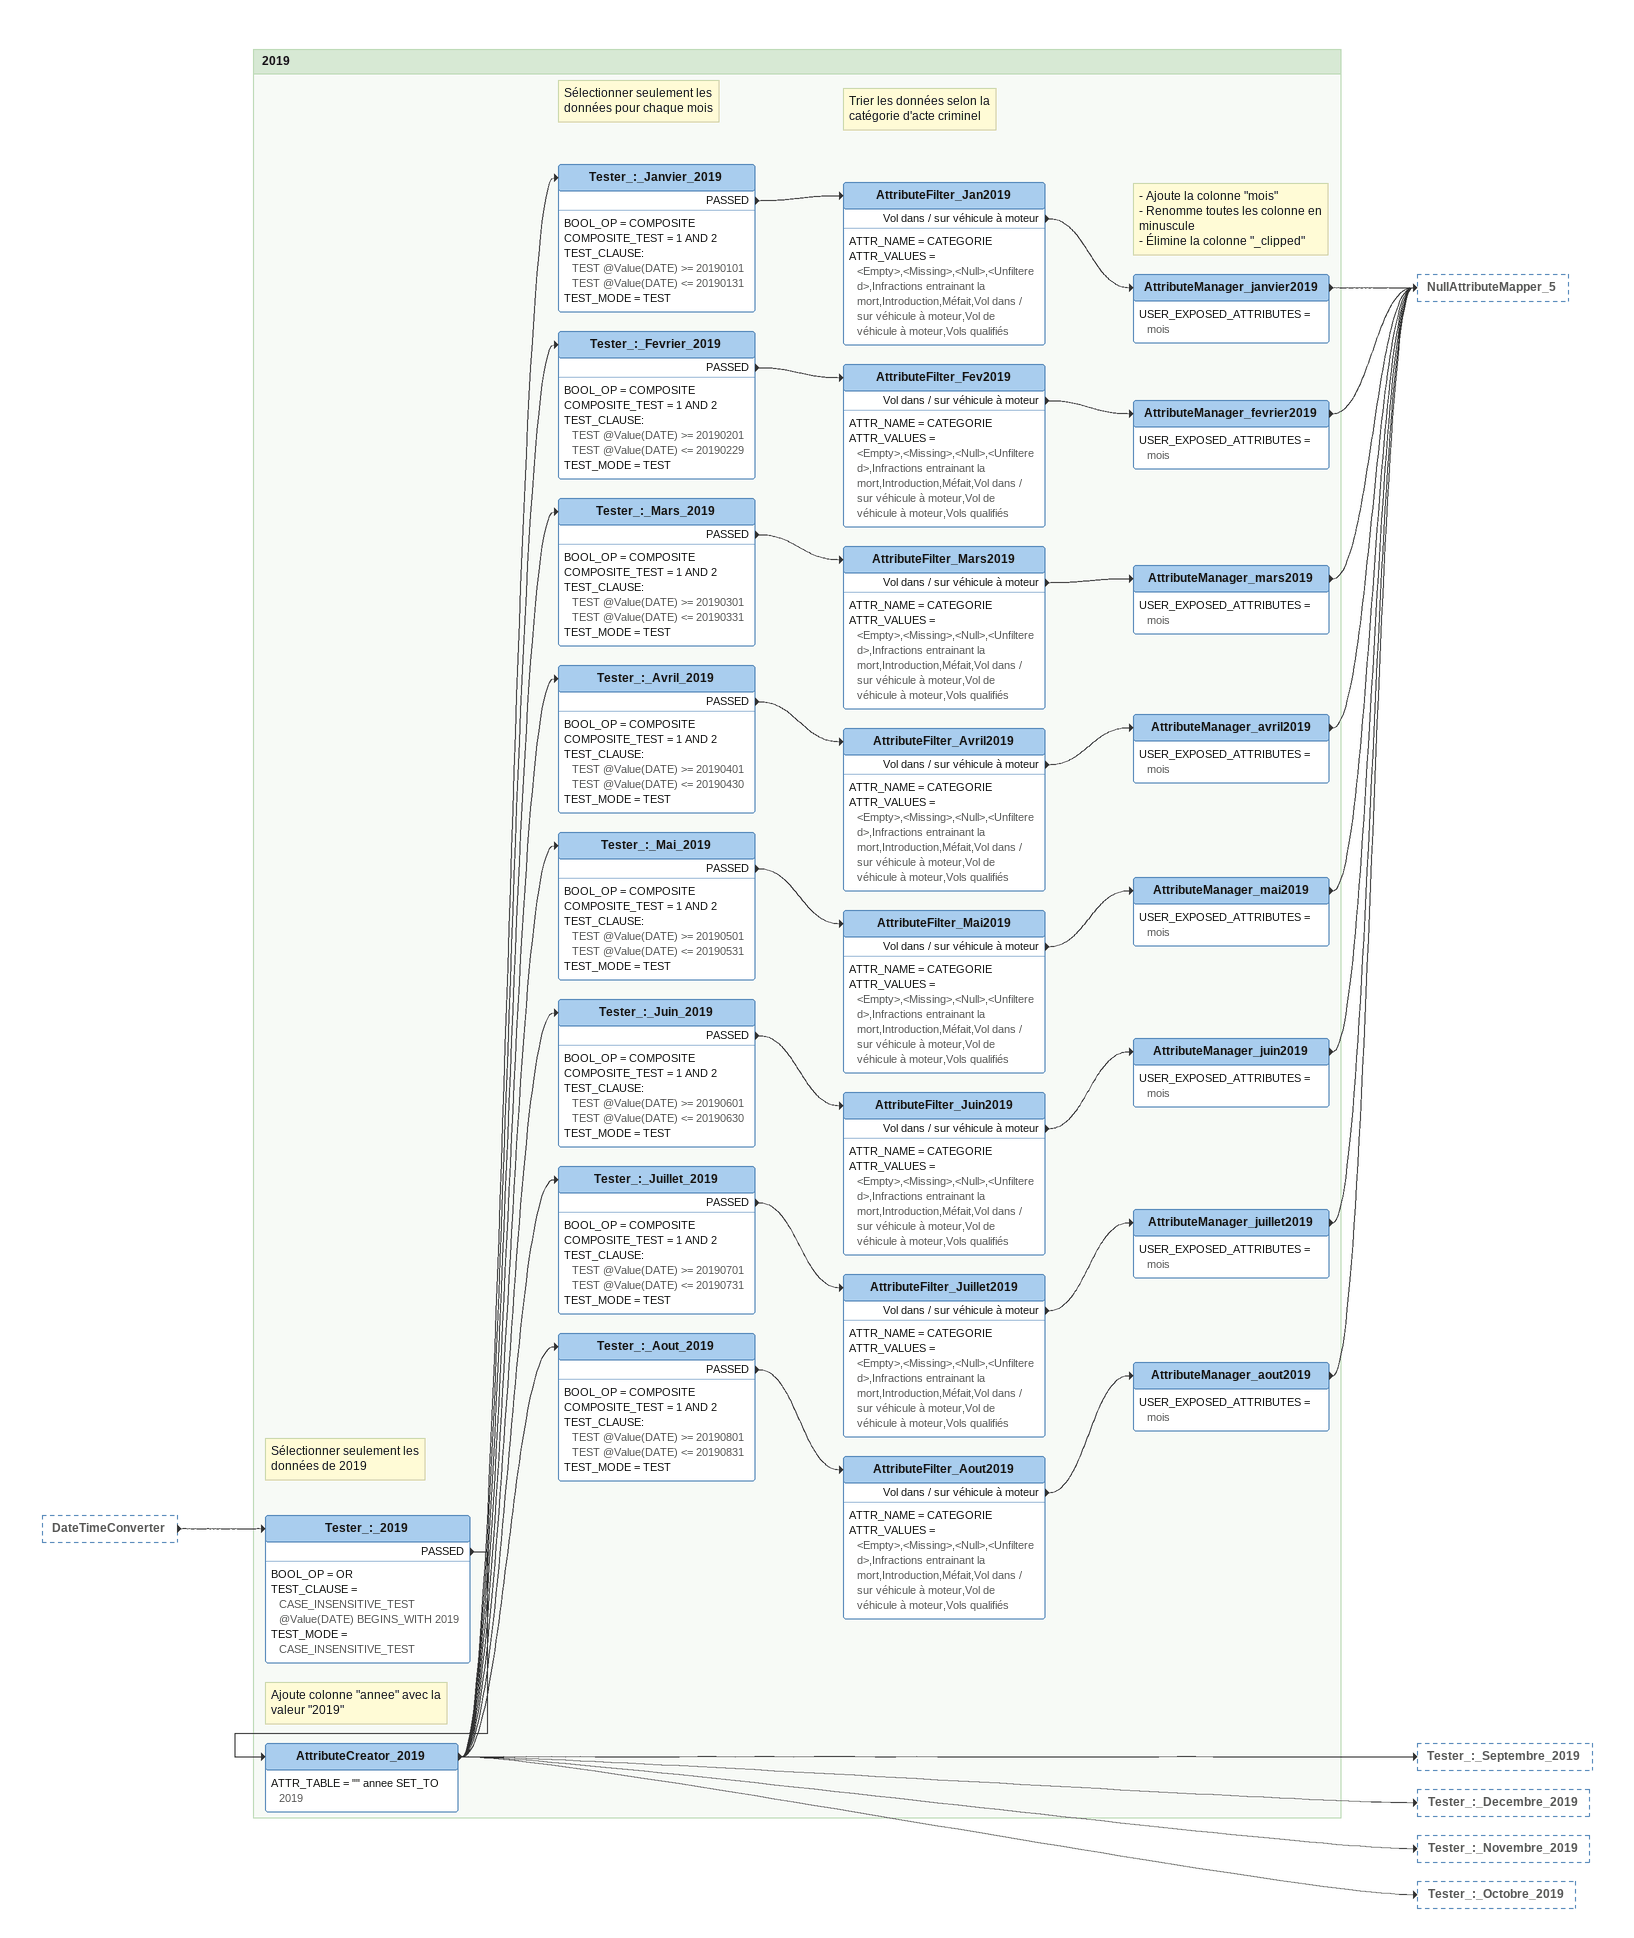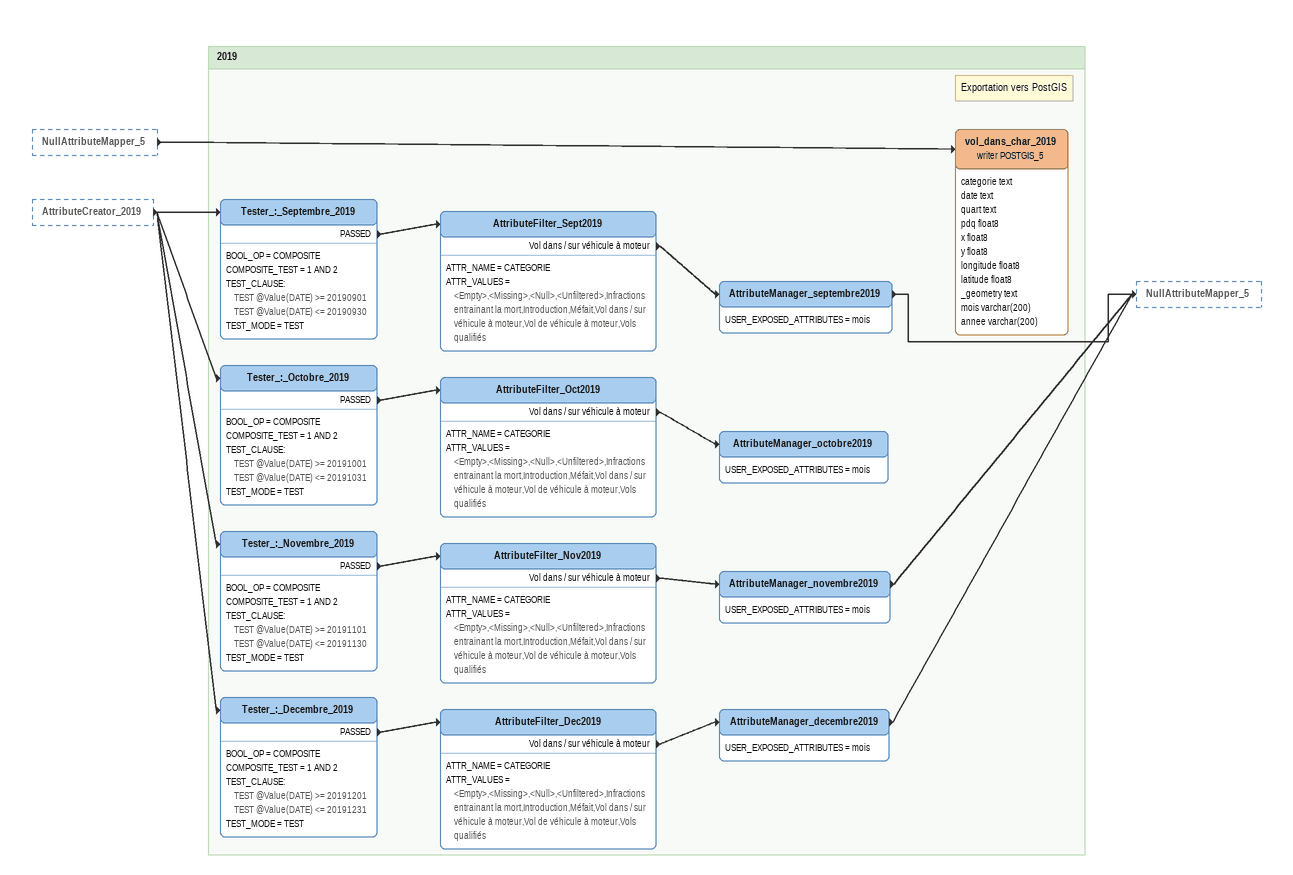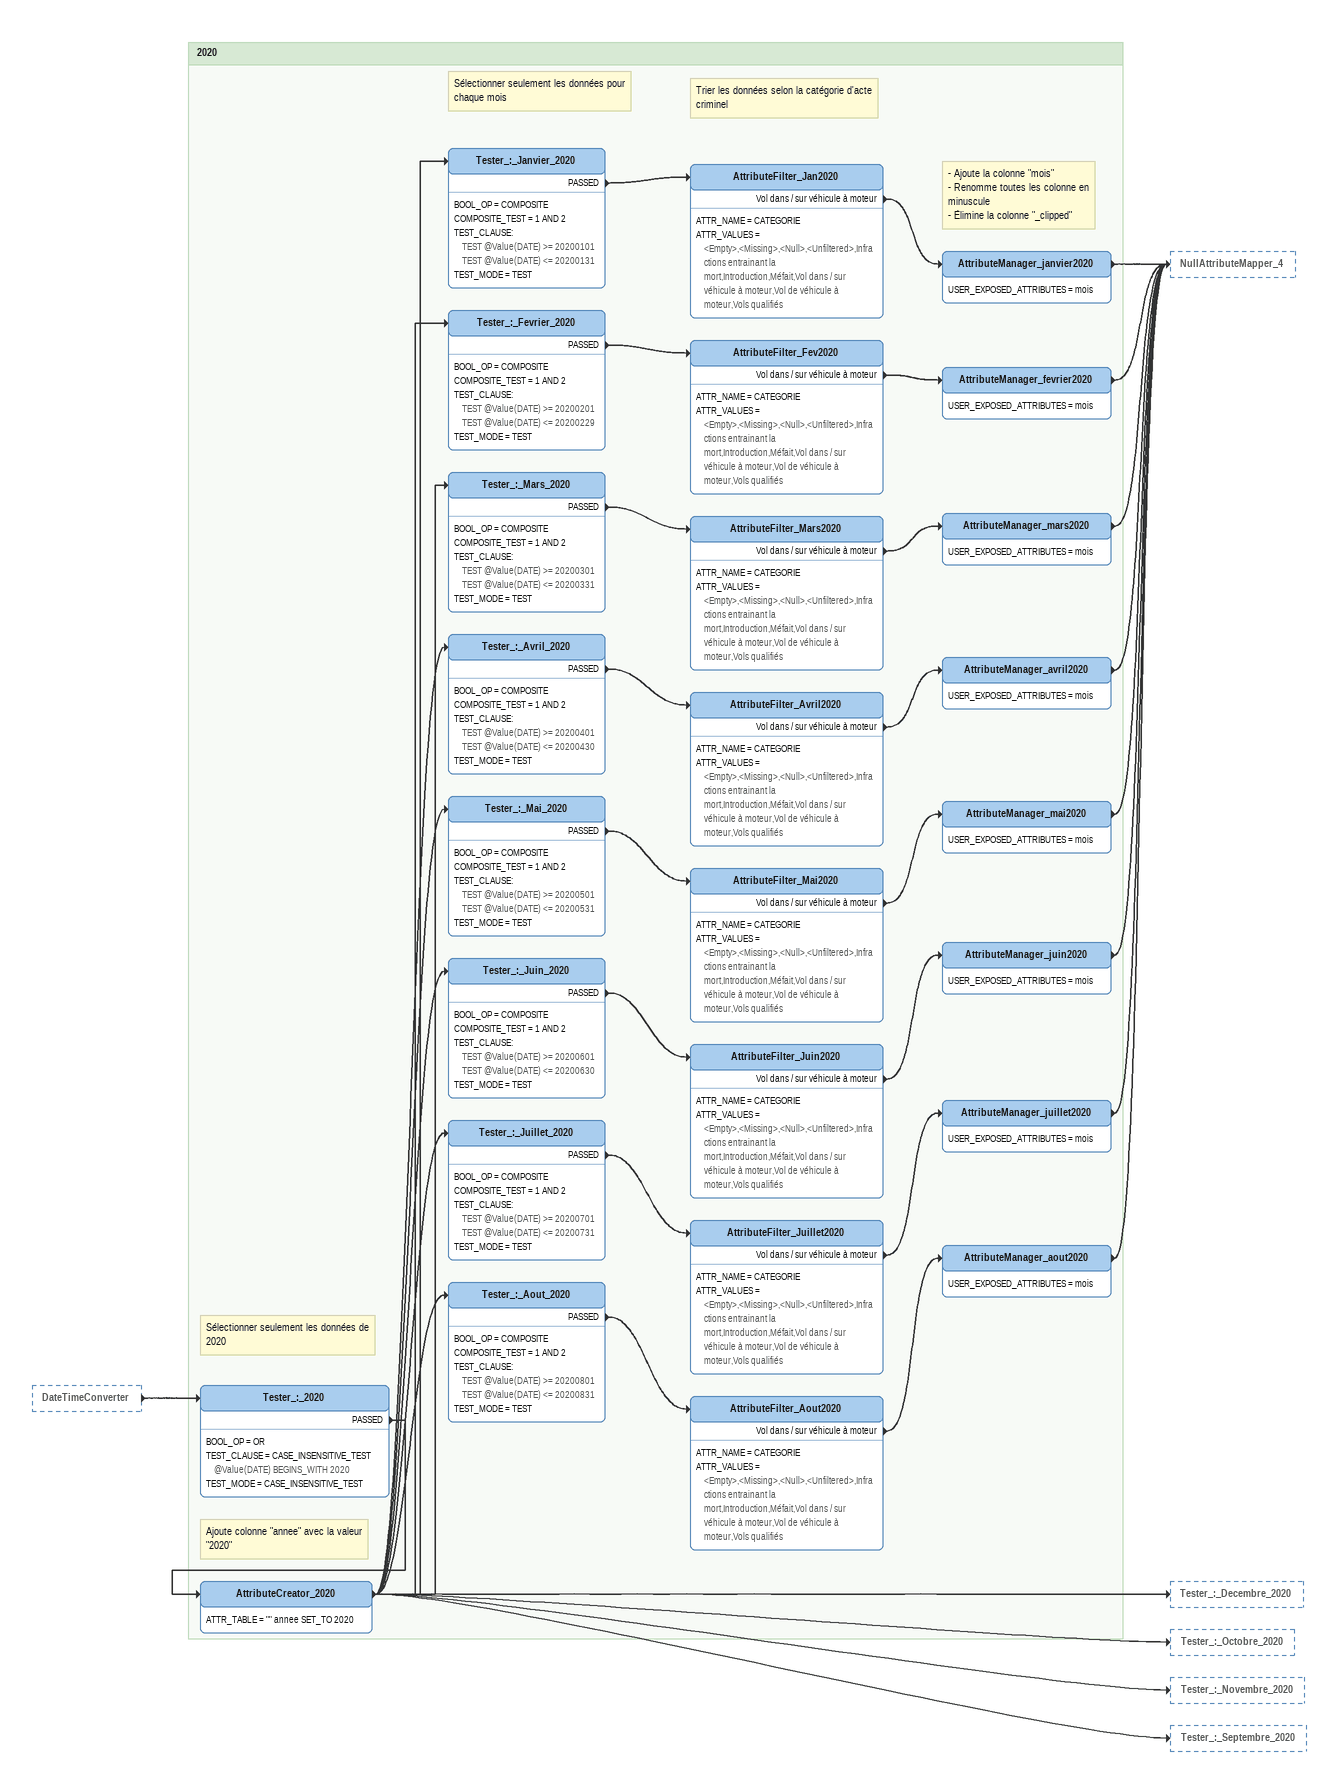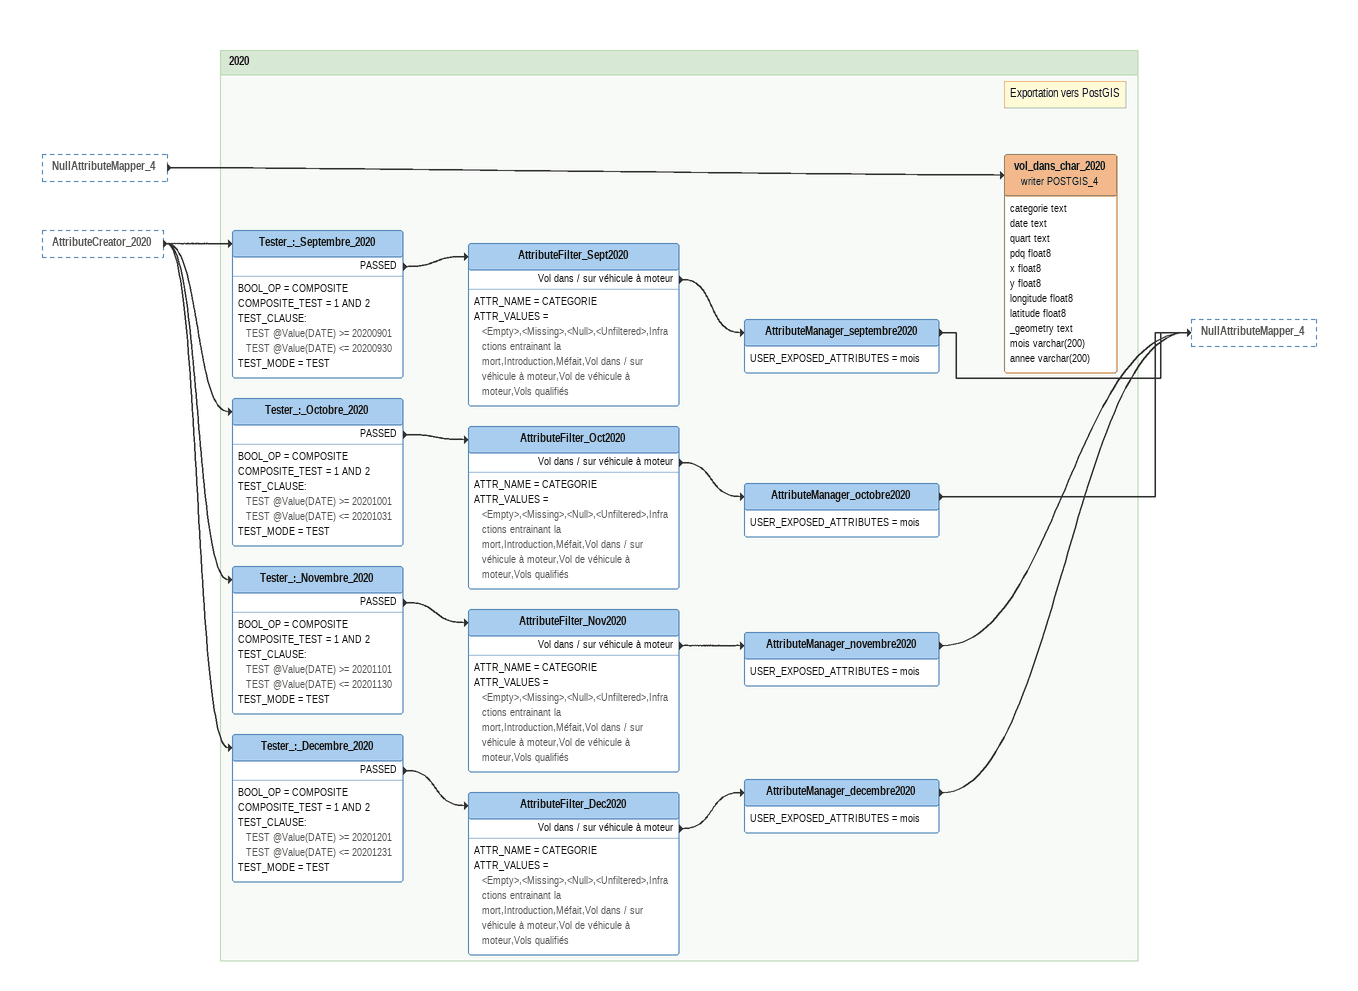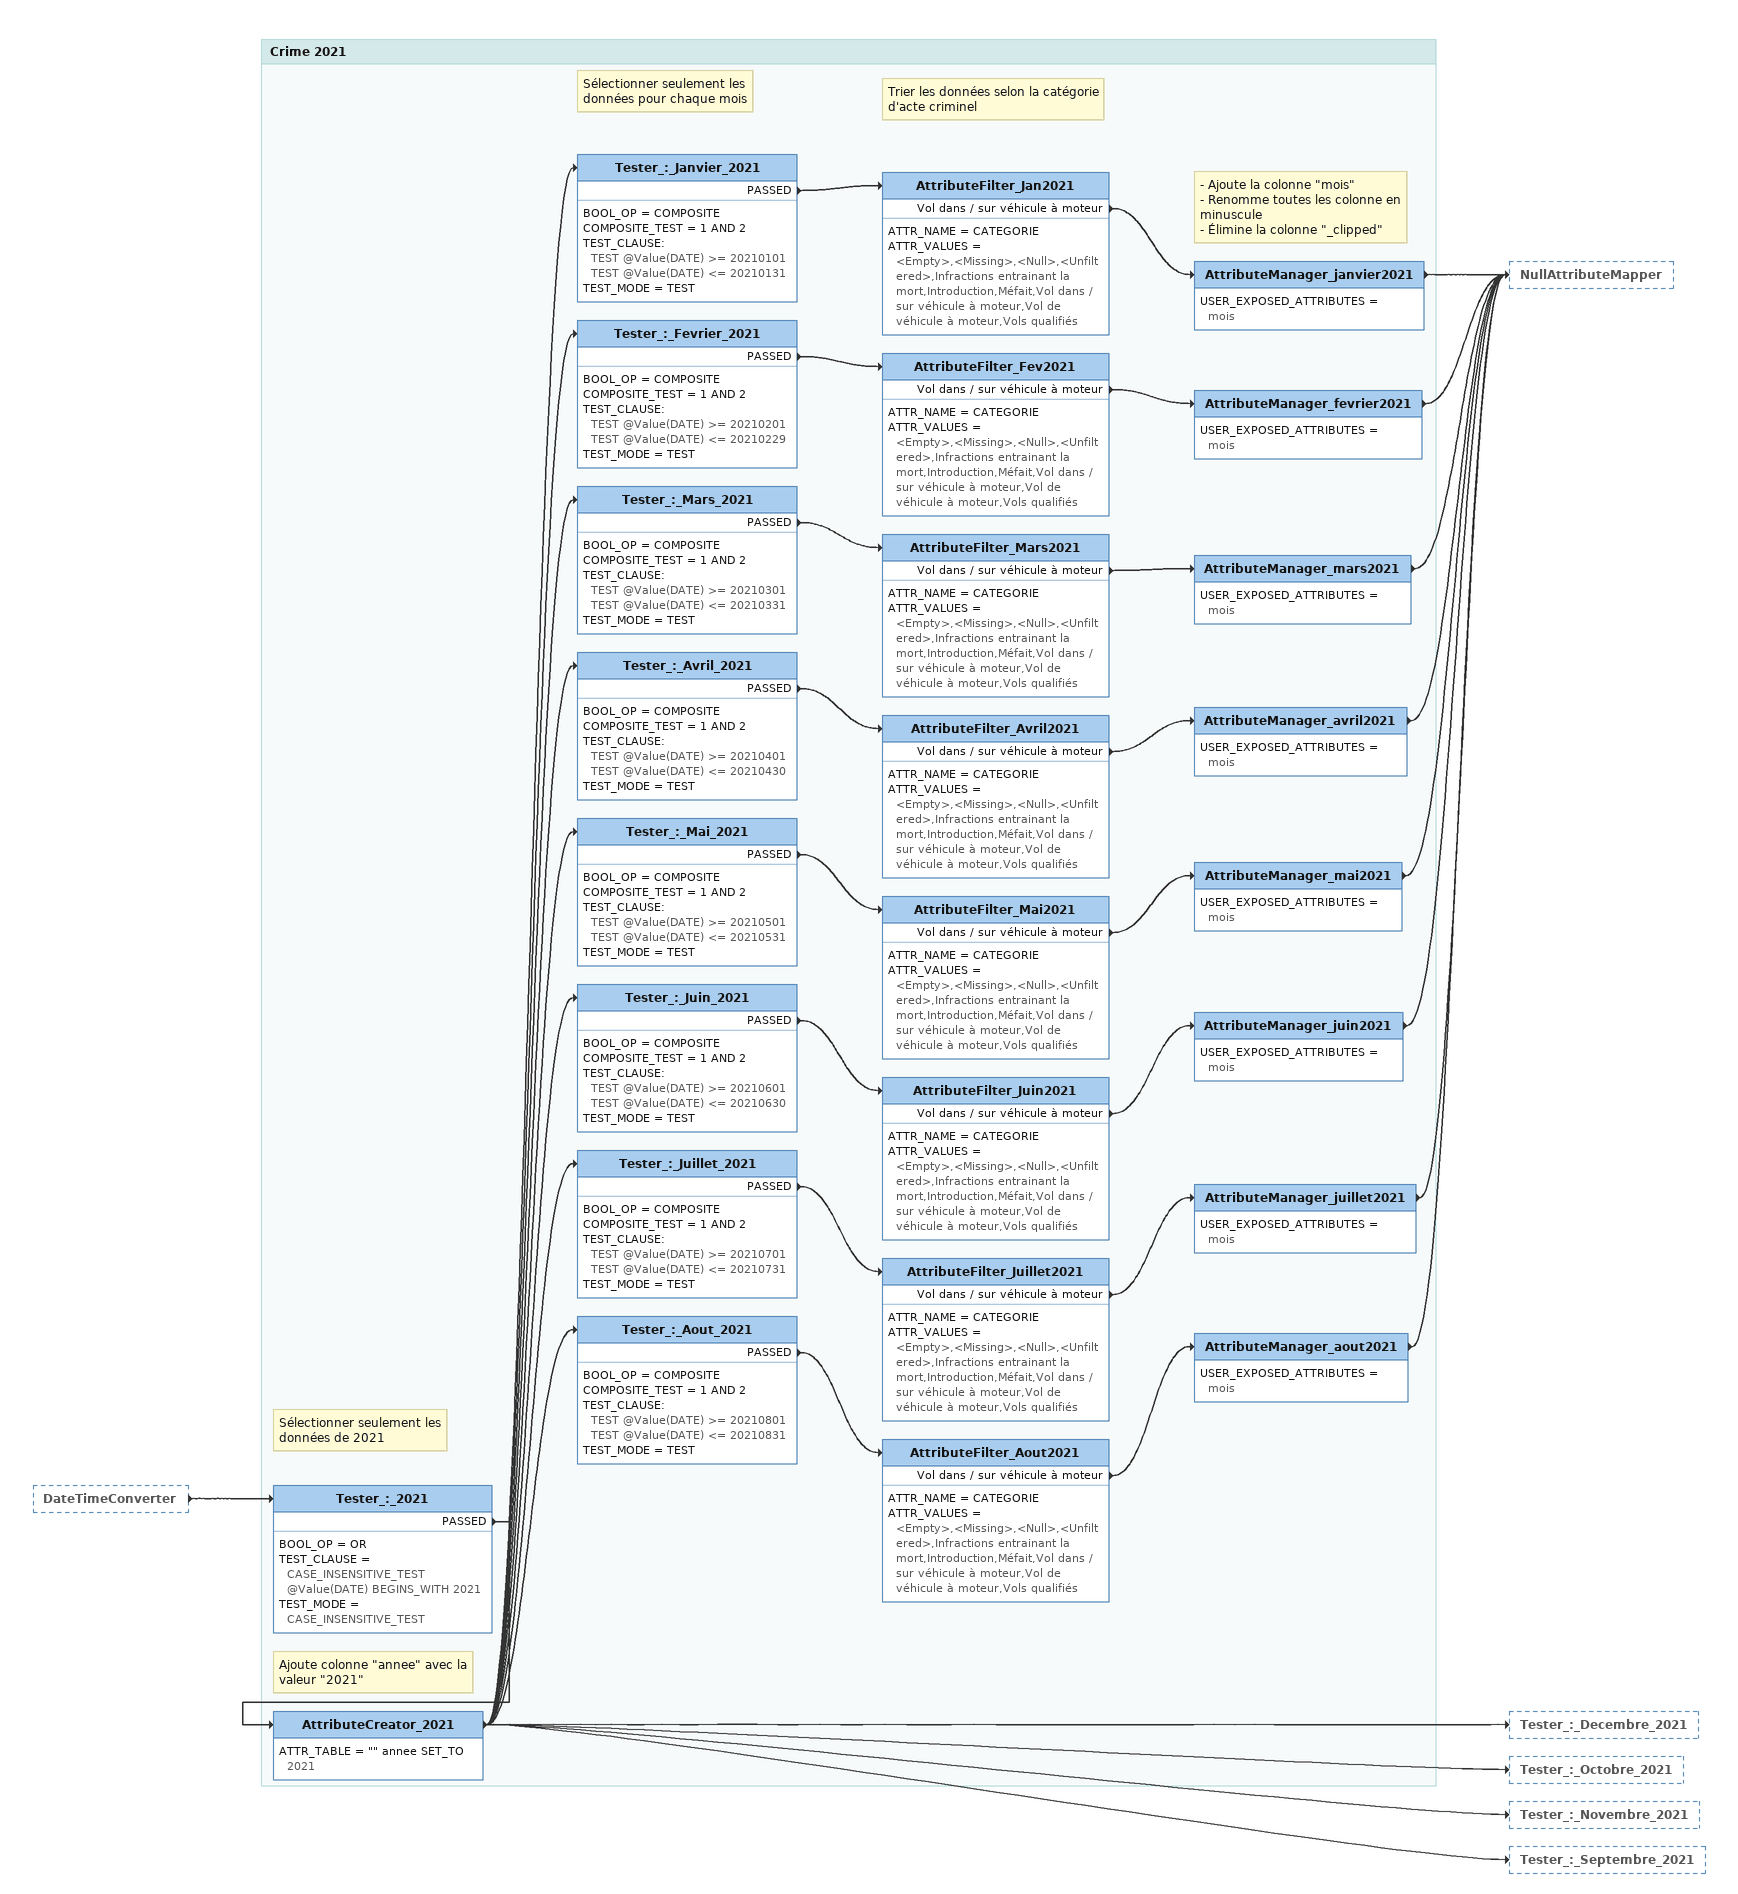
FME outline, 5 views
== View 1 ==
DateTimeConverter [outside]
    -> Tester_:_2019

Bookmark: 2019
Note: Sélectionner seulement les données de 2019
Tester_:_2019
    BOOL_OP = OR
    TEST_CLAUSE = CASE_INSENSITIVE_TEST @Value(DATE) BEGINS_WITH 2019
    TEST_MODE = CASE_INSENSITIVE_TEST
    PASSED -> AttributeCreator_2019
Note: Ajoute colonne "annee" avec la valeur "2019"
AttributeCreator_2019
    ATTR_TABLE = "" annee SET_TO 2019
    -> Tester_:_Septembre_2019
    -> Tester_:_Juin_2019
    -> Tester_:_Avril_2019
    -> Tester_:_Decembre_2019
    -> Tester_:_Novembre_2019
    -> Tester_:_Aout_2019
    -> Tester_:_Mai_2019
    -> Tester_:_Mars_2019
    -> Tester_:_Janvier_2019
    -> Tester_:_Octobre_2019
    -> Tester_:_Juillet_2019
    -> Tester_:_Fevrier_2019
Note: Sélectionner seulement les données pour chaque mois
Tester_:_Janvier_2019
    BOOL_OP = COMPOSITE
    COMPOSITE_TEST = 1 AND 2
    TEST_CLAUSE:
      TEST @Value(DATE) >= 20190101
      TEST @Value(DATE) <= 20190131
    TEST_MODE = TEST
    PASSED -> AttributeFilter_Jan2019
Note: Trier les données selon la catégorie d'acte criminel
AttributeFilter_Jan2019
    ATTR_NAME = CATEGORIE
    ATTR_VALUES = <Empty>,<Missing>,<Null>,<Unfiltered>,Infractions entrainant la mort,Introduction,Méfait,Vol dans / sur véhicule à moteur,Vol de véhicule à moteur,Vols qualifiés
    Vol dans / sur véhicule à moteur -> AttributeManager_janvier2019
Note: - Ajoute la colonne "mois" / - Renomme toutes les colonne en minuscule / - Élimine la colonne "_clipped"
AttributeManager_janvier2019
    USER_EXPOSED_ATTRIBUTES = mois
    -> NullAttributeMapper_5
Tester_:_Fevrier_2019
    BOOL_OP = COMPOSITE
    COMPOSITE_TEST = 1 AND 2
    TEST_CLAUSE:
      TEST @Value(DATE) >= 20190201
      TEST @Value(DATE) <= 20190229
    TEST_MODE = TEST
    PASSED -> AttributeFilter_Fev2019
AttributeFilter_Fev2019
    ATTR_NAME = CATEGORIE
    ATTR_VALUES = <Empty>,<Missing>,<Null>,<Unfiltered>,Infractions entrainant la mort,Introduction,Méfait,Vol dans / sur véhicule à moteur,Vol de véhicule à moteur,Vols qualifiés
    Vol dans / sur véhicule à moteur -> AttributeManager_fevrier2019
AttributeManager_fevrier2019
    USER_EXPOSED_ATTRIBUTES = mois
    -> NullAttributeMapper_5
Tester_:_Mars_2019
    BOOL_OP = COMPOSITE
    COMPOSITE_TEST = 1 AND 2
    TEST_CLAUSE:
      TEST @Value(DATE) >= 20190301
      TEST @Value(DATE) <= 20190331
    TEST_MODE = TEST
    PASSED -> AttributeFilter_Mars2019
AttributeFilter_Mars2019
    ATTR_NAME = CATEGORIE
    ATTR_VALUES = <Empty>,<Missing>,<Null>,<Unfiltered>,Infractions entrainant la mort,Introduction,Méfait,Vol dans / sur véhicule à moteur,Vol de véhicule à moteur,Vols qualifiés
    Vol dans / sur véhicule à moteur -> AttributeManager_mars2019
AttributeManager_mars2019
    USER_EXPOSED_ATTRIBUTES = mois
    -> NullAttributeMapper_5
Tester_:_Avril_2019
    BOOL_OP = COMPOSITE
    COMPOSITE_TEST = 1 AND 2
    TEST_CLAUSE:
      TEST @Value(DATE) >= 20190401
      TEST @Value(DATE) <= 20190430
    TEST_MODE = TEST
    PASSED -> AttributeFilter_Avril2019
AttributeFilter_Avril2019
    ATTR_NAME = CATEGORIE
    ATTR_VALUES = <Empty>,<Missing>,<Null>,<Unfiltered>,Infractions entrainant la mort,Introduction,Méfait,Vol dans / sur véhicule à moteur,Vol de véhicule à moteur,Vols qualifiés
    Vol dans / sur véhicule à moteur -> AttributeManager_avril2019
AttributeManager_avril2019
    USER_EXPOSED_ATTRIBUTES = mois
    -> NullAttributeMapper_5
Tester_:_Mai_2019
    BOOL_OP = COMPOSITE
    COMPOSITE_TEST = 1 AND 2
    TEST_CLAUSE:
      TEST @Value(DATE) >= 20190501
      TEST @Value(DATE) <= 20190531
    TEST_MODE = TEST
    PASSED -> AttributeFilter_Mai2019
AttributeFilter_Mai2019
    ATTR_NAME = CATEGORIE
    ATTR_VALUES = <Empty>,<Missing>,<Null>,<Unfiltered>,Infractions entrainant la mort,Introduction,Méfait,Vol dans / sur véhicule à moteur,Vol de véhicule à moteur,Vols qualifiés
    Vol dans / sur véhicule à moteur -> AttributeManager_mai2019
AttributeManager_mai2019
    USER_EXPOSED_ATTRIBUTES = mois
    -> NullAttributeMapper_5
Tester_:_Juin_2019
    BOOL_OP = COMPOSITE
    COMPOSITE_TEST = 1 AND 2
    TEST_CLAUSE:
      TEST @Value(DATE) >= 20190601
      TEST @Value(DATE) <= 20190630
    TEST_MODE = TEST
    PASSED -> AttributeFilter_Juin2019
AttributeFilter_Juin2019
    ATTR_NAME = CATEGORIE
    ATTR_VALUES = <Empty>,<Missing>,<Null>,<Unfiltered>,Infractions entrainant la mort,Introduction,Méfait,Vol dans / sur véhicule à moteur,Vol de véhicule à moteur,Vols qualifiés
    Vol dans / sur véhicule à moteur -> AttributeManager_juin2019
AttributeManager_juin2019
    USER_EXPOSED_ATTRIBUTES = mois
    -> NullAttributeMapper_5
Tester_:_Juillet_2019
    BOOL_OP = COMPOSITE
    COMPOSITE_TEST = 1 AND 2
    TEST_CLAUSE:
      TEST @Value(DATE) >= 20190701
      TEST @Value(DATE) <= 20190731
    TEST_MODE = TEST
    PASSED -> AttributeFilter_Juillet2019
AttributeFilter_Juillet2019
    ATTR_NAME = CATEGORIE
    ATTR_VALUES = <Empty>,<Missing>,<Null>,<Unfiltered>,Infractions entrainant la mort,Introduction,Méfait,Vol dans / sur véhicule à moteur,Vol de véhicule à moteur,Vols qualifiés
    Vol dans / sur véhicule à moteur -> AttributeManager_juillet2019
AttributeManager_juillet2019
    USER_EXPOSED_ATTRIBUTES = mois
    -> NullAttributeMapper_5
Tester_:_Aout_2019
    BOOL_OP = COMPOSITE
    COMPOSITE_TEST = 1 AND 2
    TEST_CLAUSE:
      TEST @Value(DATE) >= 20190801
      TEST @Value(DATE) <= 20190831
    TEST_MODE = TEST
    PASSED -> AttributeFilter_Aout2019
AttributeFilter_Aout2019
    ATTR_NAME = CATEGORIE
    ATTR_VALUES = <Empty>,<Missing>,<Null>,<Unfiltered>,Infractions entrainant la mort,Introduction,Méfait,Vol dans / sur véhicule à moteur,Vol de véhicule à moteur,Vols qualifiés
    Vol dans / sur véhicule à moteur -> AttributeManager_aout2019
AttributeManager_aout2019
    USER_EXPOSED_ATTRIBUTES = mois
    -> NullAttributeMapper_5

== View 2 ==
NullAttributeMapper_5 [outside]
    -> vol_dans_char_2019 (writer POSTGIS_5)
AttributeCreator_2019 [outside]
    -> Tester_:_Septembre_2019
    -> Tester_:_Decembre_2019
    -> Tester_:_Novembre_2019
    -> Tester_:_Octobre_2019

Bookmark: 2019
Tester_:_Septembre_2019
    BOOL_OP = COMPOSITE
    COMPOSITE_TEST = 1 AND 2
    TEST_CLAUSE:
      TEST @Value(DATE) >= 20190901
      TEST @Value(DATE) <= 20190930
    TEST_MODE = TEST
    PASSED -> AttributeFilter_Sept2019
AttributeFilter_Sept2019
    ATTR_NAME = CATEGORIE
    ATTR_VALUES = <Empty>,<Missing>,<Null>,<Unfiltered>,Infractions entrainant la mort,Introduction,Méfait,Vol dans / sur véhicule à moteur,Vol de véhicule à moteur,Vols qualifiés
    Vol dans / sur véhicule à moteur -> AttributeManager_septembre2019
AttributeManager_septembre2019
    USER_EXPOSED_ATTRIBUTES = mois
    -> NullAttributeMapper_5
Tester_:_Octobre_2019
    BOOL_OP = COMPOSITE
    COMPOSITE_TEST = 1 AND 2
    TEST_CLAUSE:
      TEST @Value(DATE) >= 20191001
      TEST @Value(DATE) <= 20191031
    TEST_MODE = TEST
    PASSED -> AttributeFilter_Oct2019
AttributeFilter_Oct2019
    ATTR_NAME = CATEGORIE
    ATTR_VALUES = <Empty>,<Missing>,<Null>,<Unfiltered>,Infractions entrainant la mort,Introduction,Méfait,Vol dans / sur véhicule à moteur,Vol de véhicule à moteur,Vols qualifiés
    Vol dans / sur véhicule à moteur -> AttributeManager_octobre2019
AttributeManager_octobre2019
    USER_EXPOSED_ATTRIBUTES = mois
Tester_:_Novembre_2019
    BOOL_OP = COMPOSITE
    COMPOSITE_TEST = 1 AND 2
    TEST_CLAUSE:
      TEST @Value(DATE) >= 20191101
      TEST @Value(DATE) <= 20191130
    TEST_MODE = TEST
    PASSED -> AttributeFilter_Nov2019
AttributeFilter_Nov2019
    ATTR_NAME = CATEGORIE
    ATTR_VALUES = <Empty>,<Missing>,<Null>,<Unfiltered>,Infractions entrainant la mort,Introduction,Méfait,Vol dans / sur véhicule à moteur,Vol de véhicule à moteur,Vols qualifiés
    Vol dans / sur véhicule à moteur -> AttributeManager_novembre2019
AttributeManager_novembre2019
    USER_EXPOSED_ATTRIBUTES = mois
    -> NullAttributeMapper_5
Tester_:_Decembre_2019
    BOOL_OP = COMPOSITE
    COMPOSITE_TEST = 1 AND 2
    TEST_CLAUSE:
      TEST @Value(DATE) >= 20191201
      TEST @Value(DATE) <= 20191231
    TEST_MODE = TEST
    PASSED -> AttributeFilter_Dec2019
AttributeFilter_Dec2019
    ATTR_NAME = CATEGORIE
    ATTR_VALUES = <Empty>,<Missing>,<Null>,<Unfiltered>,Infractions entrainant la mort,Introduction,Méfait,Vol dans / sur véhicule à moteur,Vol de véhicule à moteur,Vols qualifiés
    Vol dans / sur véhicule à moteur -> AttributeManager_decembre2019
AttributeManager_decembre2019
    USER_EXPOSED_ATTRIBUTES = mois
    -> NullAttributeMapper_5
Note: Exportation vers PostGIS
vol_dans_char_2019 (writer POSTGIS_5)
    attributes: categorie text, date text, quart text, pdq float8, x float8, y float8, longitude float8, latitude float8, _geometry text, mois varchar(200), annee varchar(200)

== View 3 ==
DateTimeConverter [outside]
    -> Tester_:_2020

Bookmark: 2020
Note: Sélectionner seulement les données de 2020
Tester_:_2020
    BOOL_OP = OR
    TEST_CLAUSE = CASE_INSENSITIVE_TEST @Value(DATE) BEGINS_WITH 2020
    TEST_MODE = CASE_INSENSITIVE_TEST
    PASSED -> AttributeCreator_2020
Note: Ajoute colonne "annee" avec la valeur "2020"
AttributeCreator_2020
    ATTR_TABLE = "" annee SET_TO 2020
    -> Tester_:_Decembre_2020
    -> Tester_:_Octobre_2020
    -> Tester_:_Juillet_2020
    -> Tester_:_Fevrier_2020
    -> Tester_:_Mai_2020
    -> Tester_:_Mars_2020
    -> Tester_:_Janvier_2020
    -> Tester_:_Novembre_2020
    -> Tester_:_Juin_2020
    -> Tester_:_Septembre_2020
    -> Tester_:_Aout_2020
    -> Tester_:_Avril_2020
Note: Sélectionner seulement les données pour chaque mois
Tester_:_Janvier_2020
    BOOL_OP = COMPOSITE
    COMPOSITE_TEST = 1 AND 2
    TEST_CLAUSE:
      TEST @Value(DATE) >= 20200101
      TEST @Value(DATE) <= 20200131
    TEST_MODE = TEST
    PASSED -> AttributeFilter_Jan2020
Note: Trier les données selon la catégorie d'acte criminel
AttributeFilter_Jan2020
    ATTR_NAME = CATEGORIE
    ATTR_VALUES = <Empty>,<Missing>,<Null>,<Unfiltered>,Infractions entrainant la mort,Introduction,Méfait,Vol dans / sur véhicule à moteur,Vol de véhicule à moteur,Vols qualifiés
    Vol dans / sur véhicule à moteur -> AttributeManager_janvier2020
Note: - Ajoute la colonne "mois" / - Renomme toutes les colonne en minuscule / - Élimine la colonne "_clipped"
AttributeManager_janvier2020
    USER_EXPOSED_ATTRIBUTES = mois
    -> NullAttributeMapper_4
Tester_:_Fevrier_2020
    BOOL_OP = COMPOSITE
    COMPOSITE_TEST = 1 AND 2
    TEST_CLAUSE:
      TEST @Value(DATE) >= 20200201
      TEST @Value(DATE) <= 20200229
    TEST_MODE = TEST
    PASSED -> AttributeFilter_Fev2020
AttributeFilter_Fev2020
    ATTR_NAME = CATEGORIE
    ATTR_VALUES = <Empty>,<Missing>,<Null>,<Unfiltered>,Infractions entrainant la mort,Introduction,Méfait,Vol dans / sur véhicule à moteur,Vol de véhicule à moteur,Vols qualifiés
    Vol dans / sur véhicule à moteur -> AttributeManager_fevrier2020
AttributeManager_fevrier2020
    USER_EXPOSED_ATTRIBUTES = mois
    -> NullAttributeMapper_4
Tester_:_Mars_2020
    BOOL_OP = COMPOSITE
    COMPOSITE_TEST = 1 AND 2
    TEST_CLAUSE:
      TEST @Value(DATE) >= 20200301
      TEST @Value(DATE) <= 20200331
    TEST_MODE = TEST
    PASSED -> AttributeFilter_Mars2020
AttributeFilter_Mars2020
    ATTR_NAME = CATEGORIE
    ATTR_VALUES = <Empty>,<Missing>,<Null>,<Unfiltered>,Infractions entrainant la mort,Introduction,Méfait,Vol dans / sur véhicule à moteur,Vol de véhicule à moteur,Vols qualifiés
    Vol dans / sur véhicule à moteur -> AttributeManager_mars2020
AttributeManager_mars2020
    USER_EXPOSED_ATTRIBUTES = mois
    -> NullAttributeMapper_4
Tester_:_Avril_2020
    BOOL_OP = COMPOSITE
    COMPOSITE_TEST = 1 AND 2
    TEST_CLAUSE:
      TEST @Value(DATE) >= 20200401
      TEST @Value(DATE) <= 20200430
    TEST_MODE = TEST
    PASSED -> AttributeFilter_Avril2020
AttributeFilter_Avril2020
    ATTR_NAME = CATEGORIE
    ATTR_VALUES = <Empty>,<Missing>,<Null>,<Unfiltered>,Infractions entrainant la mort,Introduction,Méfait,Vol dans / sur véhicule à moteur,Vol de véhicule à moteur,Vols qualifiés
    Vol dans / sur véhicule à moteur -> AttributeManager_avril2020
AttributeManager_avril2020
    USER_EXPOSED_ATTRIBUTES = mois
    -> NullAttributeMapper_4
Tester_:_Mai_2020
    BOOL_OP = COMPOSITE
    COMPOSITE_TEST = 1 AND 2
    TEST_CLAUSE:
      TEST @Value(DATE) >= 20200501
      TEST @Value(DATE) <= 20200531
    TEST_MODE = TEST
    PASSED -> AttributeFilter_Mai2020
AttributeFilter_Mai2020
    ATTR_NAME = CATEGORIE
    ATTR_VALUES = <Empty>,<Missing>,<Null>,<Unfiltered>,Infractions entrainant la mort,Introduction,Méfait,Vol dans / sur véhicule à moteur,Vol de véhicule à moteur,Vols qualifiés
    Vol dans / sur véhicule à moteur -> AttributeManager_mai2020
AttributeManager_mai2020
    USER_EXPOSED_ATTRIBUTES = mois
    -> NullAttributeMapper_4
Tester_:_Juin_2020
    BOOL_OP = COMPOSITE
    COMPOSITE_TEST = 1 AND 2
    TEST_CLAUSE:
      TEST @Value(DATE) >= 20200601
      TEST @Value(DATE) <= 20200630
    TEST_MODE = TEST
    PASSED -> AttributeFilter_Juin2020
AttributeFilter_Juin2020
    ATTR_NAME = CATEGORIE
    ATTR_VALUES = <Empty>,<Missing>,<Null>,<Unfiltered>,Infractions entrainant la mort,Introduction,Méfait,Vol dans / sur véhicule à moteur,Vol de véhicule à moteur,Vols qualifiés
    Vol dans / sur véhicule à moteur -> AttributeManager_juin2020
AttributeManager_juin2020
    USER_EXPOSED_ATTRIBUTES = mois
    -> NullAttributeMapper_4
Tester_:_Juillet_2020
    BOOL_OP = COMPOSITE
    COMPOSITE_TEST = 1 AND 2
    TEST_CLAUSE:
      TEST @Value(DATE) >= 20200701
      TEST @Value(DATE) <= 20200731
    TEST_MODE = TEST
    PASSED -> AttributeFilter_Juillet2020
AttributeFilter_Juillet2020
    ATTR_NAME = CATEGORIE
    ATTR_VALUES = <Empty>,<Missing>,<Null>,<Unfiltered>,Infractions entrainant la mort,Introduction,Méfait,Vol dans / sur véhicule à moteur,Vol de véhicule à moteur,Vols qualifiés
    Vol dans / sur véhicule à moteur -> AttributeManager_juillet2020
AttributeManager_juillet2020
    USER_EXPOSED_ATTRIBUTES = mois
    -> NullAttributeMapper_4
Tester_:_Aout_2020
    BOOL_OP = COMPOSITE
    COMPOSITE_TEST = 1 AND 2
    TEST_CLAUSE:
      TEST @Value(DATE) >= 20200801
      TEST @Value(DATE) <= 20200831
    TEST_MODE = TEST
    PASSED -> AttributeFilter_Aout2020
AttributeFilter_Aout2020
    ATTR_NAME = CATEGORIE
    ATTR_VALUES = <Empty>,<Missing>,<Null>,<Unfiltered>,Infractions entrainant la mort,Introduction,Méfait,Vol dans / sur véhicule à moteur,Vol de véhicule à moteur,Vols qualifiés
    Vol dans / sur véhicule à moteur -> AttributeManager_aout2020
AttributeManager_aout2020
    USER_EXPOSED_ATTRIBUTES = mois
    -> NullAttributeMapper_4

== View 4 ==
NullAttributeMapper_4 [outside]
    -> vol_dans_char_2020 (writer POSTGIS_4)
AttributeCreator_2020 [outside]
    -> Tester_:_Decembre_2020
    -> Tester_:_Octobre_2020
    -> Tester_:_Novembre_2020
    -> Tester_:_Septembre_2020

Bookmark: 2020
Tester_:_Septembre_2020
    BOOL_OP = COMPOSITE
    COMPOSITE_TEST = 1 AND 2
    TEST_CLAUSE:
      TEST @Value(DATE) >= 20200901
      TEST @Value(DATE) <= 20200930
    TEST_MODE = TEST
    PASSED -> AttributeFilter_Sept2020
AttributeFilter_Sept2020
    ATTR_NAME = CATEGORIE
    ATTR_VALUES = <Empty>,<Missing>,<Null>,<Unfiltered>,Infractions entrainant la mort,Introduction,Méfait,Vol dans / sur véhicule à moteur,Vol de véhicule à moteur,Vols qualifiés
    Vol dans / sur véhicule à moteur -> AttributeManager_septembre2020
AttributeManager_septembre2020
    USER_EXPOSED_ATTRIBUTES = mois
    -> NullAttributeMapper_4
Tester_:_Octobre_2020
    BOOL_OP = COMPOSITE
    COMPOSITE_TEST = 1 AND 2
    TEST_CLAUSE:
      TEST @Value(DATE) >= 20201001
      TEST @Value(DATE) <= 20201031
    TEST_MODE = TEST
    PASSED -> AttributeFilter_Oct2020
AttributeFilter_Oct2020
    ATTR_NAME = CATEGORIE
    ATTR_VALUES = <Empty>,<Missing>,<Null>,<Unfiltered>,Infractions entrainant la mort,Introduction,Méfait,Vol dans / sur véhicule à moteur,Vol de véhicule à moteur,Vols qualifiés
    Vol dans / sur véhicule à moteur -> AttributeManager_octobre2020
AttributeManager_octobre2020
    USER_EXPOSED_ATTRIBUTES = mois
    -> NullAttributeMapper_4
Tester_:_Novembre_2020
    BOOL_OP = COMPOSITE
    COMPOSITE_TEST = 1 AND 2
    TEST_CLAUSE:
      TEST @Value(DATE) >= 20201101
      TEST @Value(DATE) <= 20201130
    TEST_MODE = TEST
    PASSED -> AttributeFilter_Nov2020
AttributeFilter_Nov2020
    ATTR_NAME = CATEGORIE
    ATTR_VALUES = <Empty>,<Missing>,<Null>,<Unfiltered>,Infractions entrainant la mort,Introduction,Méfait,Vol dans / sur véhicule à moteur,Vol de véhicule à moteur,Vols qualifiés
    Vol dans / sur véhicule à moteur -> AttributeManager_novembre2020
AttributeManager_novembre2020
    USER_EXPOSED_ATTRIBUTES = mois
    -> NullAttributeMapper_4
Tester_:_Decembre_2020
    BOOL_OP = COMPOSITE
    COMPOSITE_TEST = 1 AND 2
    TEST_CLAUSE:
      TEST @Value(DATE) >= 20201201
      TEST @Value(DATE) <= 20201231
    TEST_MODE = TEST
    PASSED -> AttributeFilter_Dec2020
AttributeFilter_Dec2020
    ATTR_NAME = CATEGORIE
    ATTR_VALUES = <Empty>,<Missing>,<Null>,<Unfiltered>,Infractions entrainant la mort,Introduction,Méfait,Vol dans / sur véhicule à moteur,Vol de véhicule à moteur,Vols qualifiés
    Vol dans / sur véhicule à moteur -> AttributeManager_decembre2020
AttributeManager_decembre2020
    USER_EXPOSED_ATTRIBUTES = mois
    -> NullAttributeMapper_4
Note: Exportation vers PostGIS
vol_dans_char_2020 (writer POSTGIS_4)
    attributes: categorie text, date text, quart text, pdq float8, x float8, y float8, longitude float8, latitude float8, _geometry text, mois varchar(200), annee varchar(200)

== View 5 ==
DateTimeConverter [outside]
    -> Tester_:_2021

Bookmark: Crime 2021
Note: Sélectionner seulement les données de 2021
Tester_:_2021
    BOOL_OP = OR
    TEST_CLAUSE = CASE_INSENSITIVE_TEST @Value(DATE) BEGINS_WITH 2021
    TEST_MODE = CASE_INSENSITIVE_TEST
    PASSED -> AttributeCreator_2021
Note: Ajoute colonne "annee" avec la valeur "2021"
AttributeCreator_2021
    ATTR_TABLE = "" annee SET_TO 2021
    -> Tester_:_Decembre_2021
    -> Tester_:_Octobre_2021
    -> Tester_:_Juillet_2021
    -> Tester_:_Novembre_2021
    -> Tester_:_Mai_2021
    -> Tester_:_Fevrier_2021
    -> Tester_:_Juin_2021
    -> Tester_:_Avril_2021
    -> Tester_:_Septembre_2021
    -> Tester_:_Aout_2021
    -> Tester_:_Mars_2021
    -> Tester_:_Janvier_2021
Note: Sélectionner seulement les données pour chaque mois
Tester_:_Janvier_2021
    BOOL_OP = COMPOSITE
    COMPOSITE_TEST = 1 AND 2
    TEST_CLAUSE:
      TEST @Value(DATE) >= 20210101
      TEST @Value(DATE) <= 20210131
    TEST_MODE = TEST
    PASSED -> AttributeFilter_Jan2021
Note: Trier les données selon la catégorie d'acte criminel
AttributeFilter_Jan2021
    ATTR_NAME = CATEGORIE
    ATTR_VALUES = <Empty>,<Missing>,<Null>,<Unfiltered>,Infractions entrainant la mort,Introduction,Méfait,Vol dans / sur véhicule à moteur,Vol de véhicule à moteur,Vols qualifiés
    Vol dans / sur véhicule à moteur -> AttributeManager_janvier2021
Note: - Ajoute la colonne "mois" / - Renomme toutes les colonne en minuscule / - Élimine la colonne "_clipped"
AttributeManager_janvier2021
    USER_EXPOSED_ATTRIBUTES = mois
    -> NullAttributeMapper
Tester_:_Fevrier_2021
    BOOL_OP = COMPOSITE
    COMPOSITE_TEST = 1 AND 2
    TEST_CLAUSE:
      TEST @Value(DATE) >= 20210201
      TEST @Value(DATE) <= 20210229
    TEST_MODE = TEST
    PASSED -> AttributeFilter_Fev2021
AttributeFilter_Fev2021
    ATTR_NAME = CATEGORIE
    ATTR_VALUES = <Empty>,<Missing>,<Null>,<Unfiltered>,Infractions entrainant la mort,Introduction,Méfait,Vol dans / sur véhicule à moteur,Vol de véhicule à moteur,Vols qualifiés
    Vol dans / sur véhicule à moteur -> AttributeManager_fevrier2021
AttributeManager_fevrier2021
    USER_EXPOSED_ATTRIBUTES = mois
    -> NullAttributeMapper
Tester_:_Mars_2021
    BOOL_OP = COMPOSITE
    COMPOSITE_TEST = 1 AND 2
    TEST_CLAUSE:
      TEST @Value(DATE) >= 20210301
      TEST @Value(DATE) <= 20210331
    TEST_MODE = TEST
    PASSED -> AttributeFilter_Mars2021
AttributeFilter_Mars2021
    ATTR_NAME = CATEGORIE
    ATTR_VALUES = <Empty>,<Missing>,<Null>,<Unfiltered>,Infractions entrainant la mort,Introduction,Méfait,Vol dans / sur véhicule à moteur,Vol de véhicule à moteur,Vols qualifiés
    Vol dans / sur véhicule à moteur -> AttributeManager_mars2021
AttributeManager_mars2021
    USER_EXPOSED_ATTRIBUTES = mois
    -> NullAttributeMapper
Tester_:_Avril_2021
    BOOL_OP = COMPOSITE
    COMPOSITE_TEST = 1 AND 2
    TEST_CLAUSE:
      TEST @Value(DATE) >= 20210401
      TEST @Value(DATE) <= 20210430
    TEST_MODE = TEST
    PASSED -> AttributeFilter_Avril2021
AttributeFilter_Avril2021
    ATTR_NAME = CATEGORIE
    ATTR_VALUES = <Empty>,<Missing>,<Null>,<Unfiltered>,Infractions entrainant la mort,Introduction,Méfait,Vol dans / sur véhicule à moteur,Vol de véhicule à moteur,Vols qualifiés
    Vol dans / sur véhicule à moteur -> AttributeManager_avril2021
AttributeManager_avril2021
    USER_EXPOSED_ATTRIBUTES = mois
    -> NullAttributeMapper
Tester_:_Mai_2021
    BOOL_OP = COMPOSITE
    COMPOSITE_TEST = 1 AND 2
    TEST_CLAUSE:
      TEST @Value(DATE) >= 20210501
      TEST @Value(DATE) <= 20210531
    TEST_MODE = TEST
    PASSED -> AttributeFilter_Mai2021
AttributeFilter_Mai2021
    ATTR_NAME = CATEGORIE
    ATTR_VALUES = <Empty>,<Missing>,<Null>,<Unfiltered>,Infractions entrainant la mort,Introduction,Méfait,Vol dans / sur véhicule à moteur,Vol de véhicule à moteur,Vols qualifiés
    Vol dans / sur véhicule à moteur -> AttributeManager_mai2021
AttributeManager_mai2021
    USER_EXPOSED_ATTRIBUTES = mois
    -> NullAttributeMapper
Tester_:_Juin_2021
    BOOL_OP = COMPOSITE
    COMPOSITE_TEST = 1 AND 2
    TEST_CLAUSE:
      TEST @Value(DATE) >= 20210601
      TEST @Value(DATE) <= 20210630
    TEST_MODE = TEST
    PASSED -> AttributeFilter_Juin2021
AttributeFilter_Juin2021
    ATTR_NAME = CATEGORIE
    ATTR_VALUES = <Empty>,<Missing>,<Null>,<Unfiltered>,Infractions entrainant la mort,Introduction,Méfait,Vol dans / sur véhicule à moteur,Vol de véhicule à moteur,Vols qualifiés
    Vol dans / sur véhicule à moteur -> AttributeManager_juin2021
AttributeManager_juin2021
    USER_EXPOSED_ATTRIBUTES = mois
    -> NullAttributeMapper
Tester_:_Juillet_2021
    BOOL_OP = COMPOSITE
    COMPOSITE_TEST = 1 AND 2
    TEST_CLAUSE:
      TEST @Value(DATE) >= 20210701
      TEST @Value(DATE) <= 20210731
    TEST_MODE = TEST
    PASSED -> AttributeFilter_Juillet2021
AttributeFilter_Juillet2021
    ATTR_NAME = CATEGORIE
    ATTR_VALUES = <Empty>,<Missing>,<Null>,<Unfiltered>,Infractions entrainant la mort,Introduction,Méfait,Vol dans / sur véhicule à moteur,Vol de véhicule à moteur,Vols qualifiés
    Vol dans / sur véhicule à moteur -> AttributeManager_juillet2021
AttributeManager_juillet2021
    USER_EXPOSED_ATTRIBUTES = mois
    -> NullAttributeMapper
Tester_:_Aout_2021
    BOOL_OP = COMPOSITE
    COMPOSITE_TEST = 1 AND 2
    TEST_CLAUSE:
      TEST @Value(DATE) >= 20210801
      TEST @Value(DATE) <= 20210831
    TEST_MODE = TEST
    PASSED -> AttributeFilter_Aout2021
AttributeFilter_Aout2021
    ATTR_NAME = CATEGORIE
    ATTR_VALUES = <Empty>,<Missing>,<Null>,<Unfiltered>,Infractions entrainant la mort,Introduction,Méfait,Vol dans / sur véhicule à moteur,Vol de véhicule à moteur,Vols qualifiés
    Vol dans / sur véhicule à moteur -> AttributeManager_aout2021
AttributeManager_aout2021
    USER_EXPOSED_ATTRIBUTES = mois
    -> NullAttributeMapper
